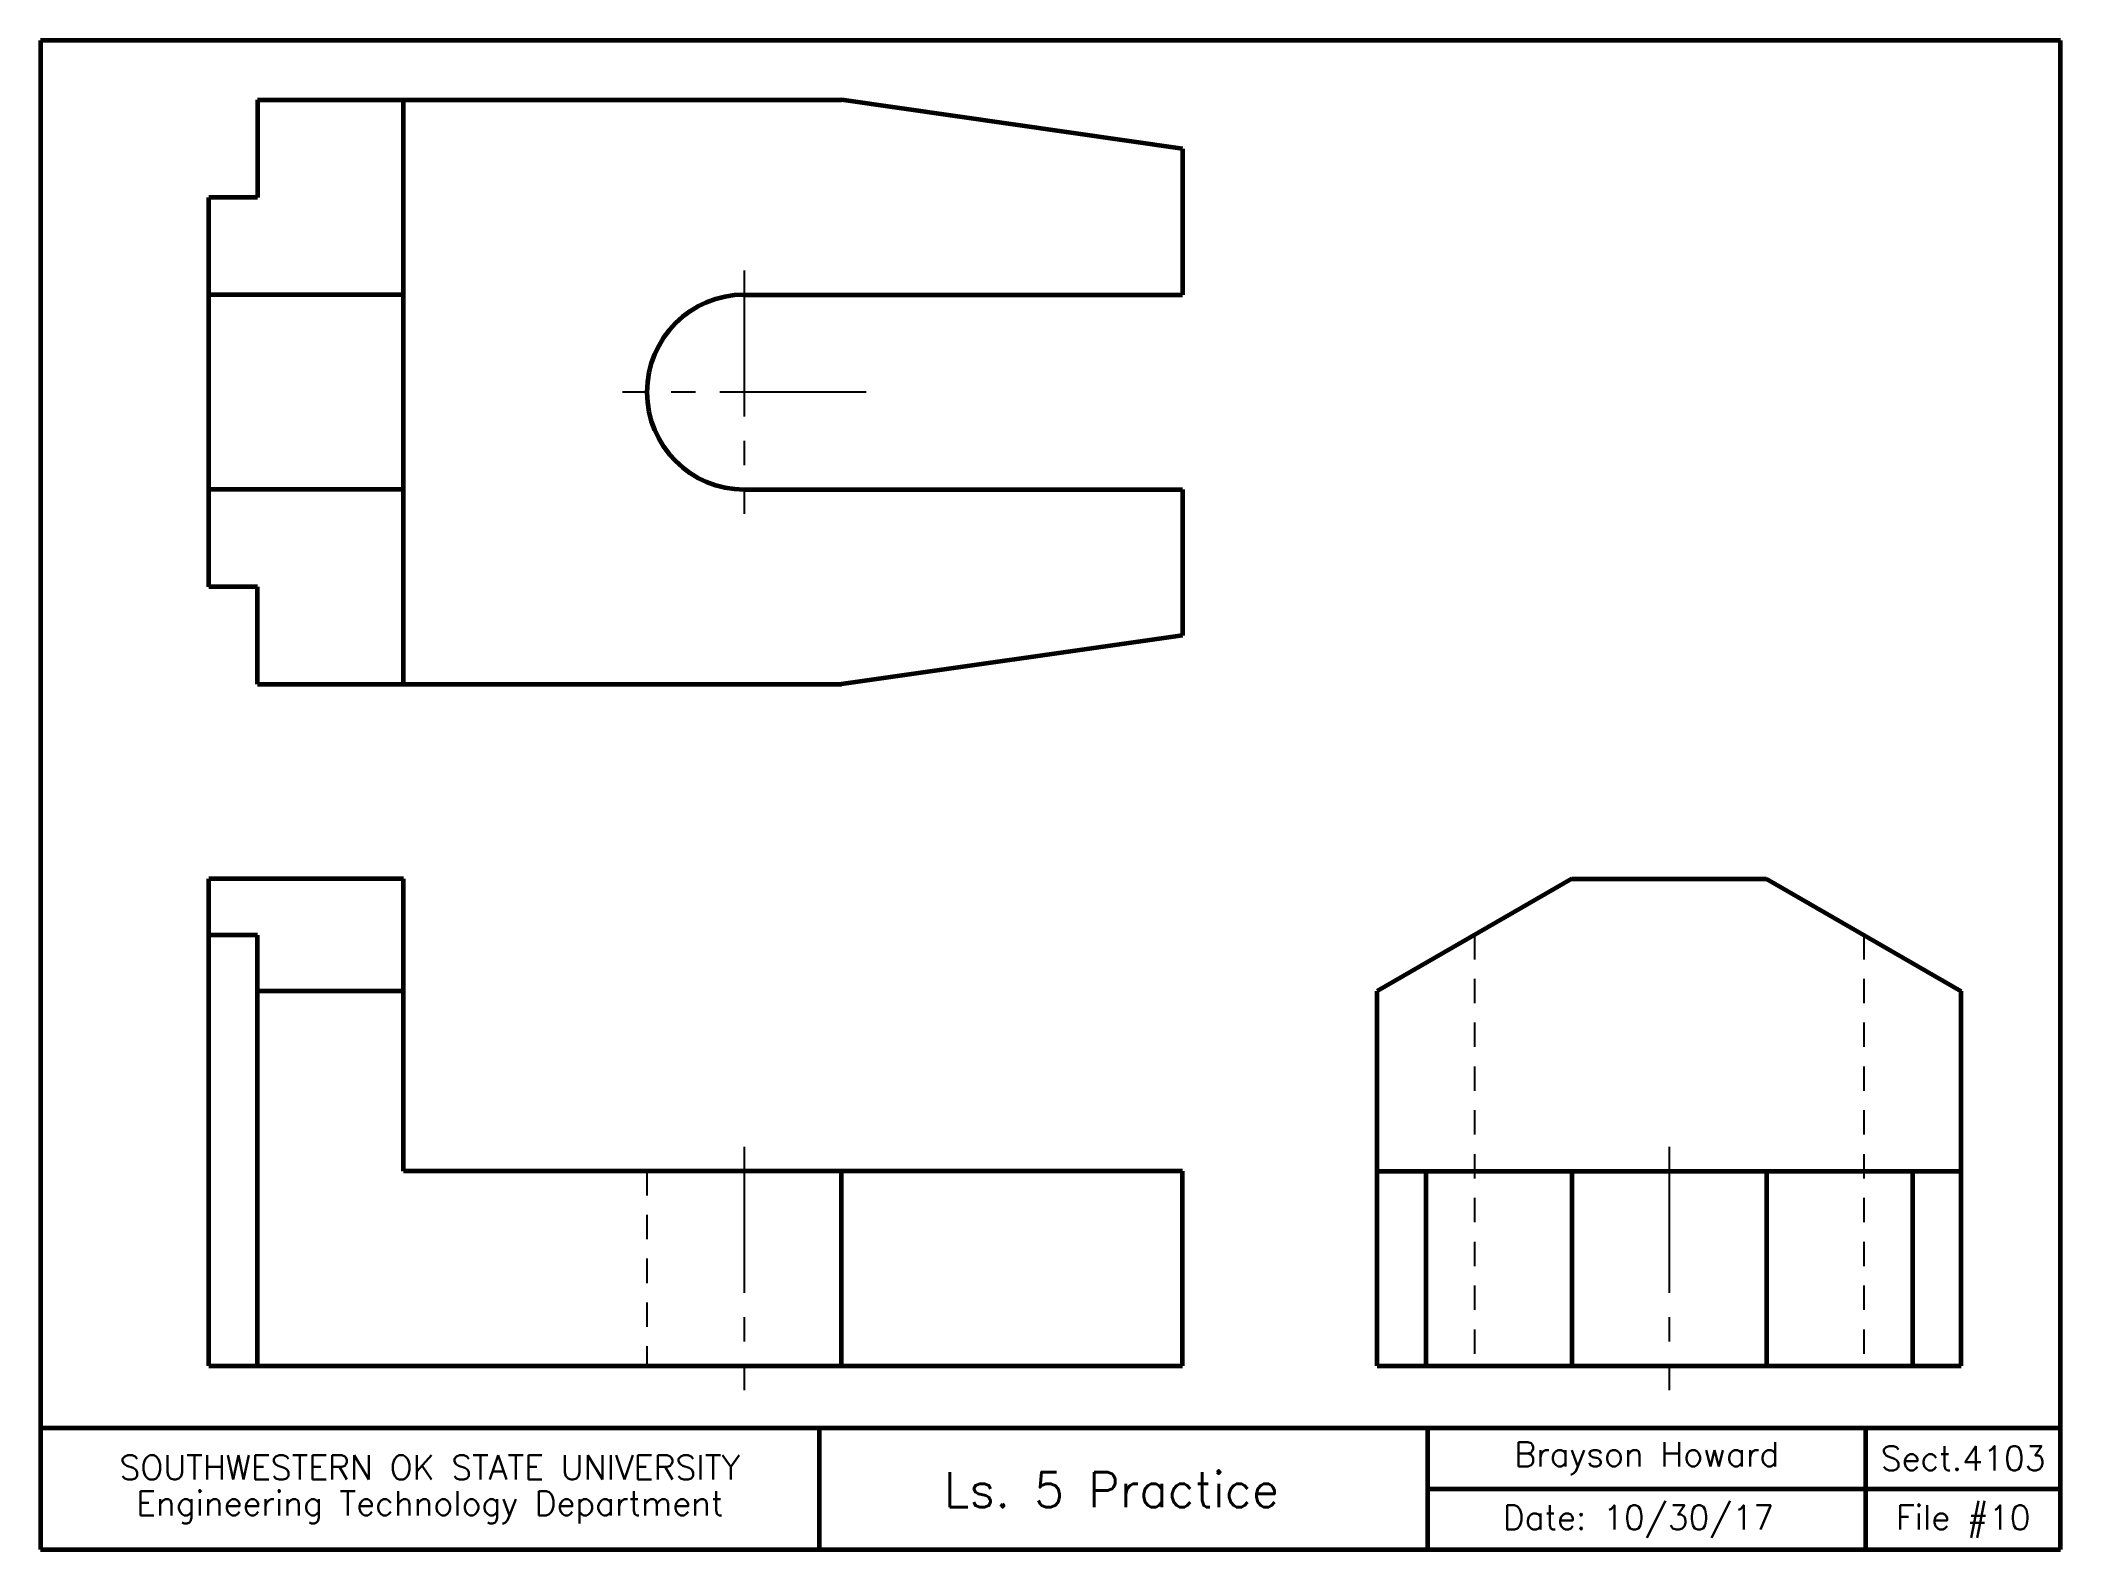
# Model space of a CAD drawing. Header units: inches. Extents: x 0 to 10.4, y 0 to 7.8.
import ezdxf
from ezdxf.enums import TextEntityAlignment as Align

# ---------------------------------------------------------------- set-up
doc = ezdxf.new("R2010")
doc.units = ezdxf.units.IN
doc.header["$MEASUREMENT"] = 0
doc.linetypes.add('CENTER2', pattern=[1.125, 0.75, -0.125, 0.125, -0.125])
doc.linetypes.add('HIDDEN2', pattern=[0.1875, 0.125, -0.0625])
doc.layers.add('Borders', color=1, linetype='Continuous', lineweight=60)
doc.layers.add('Object', color=7, linetype='Continuous', lineweight=60)
for name, color, linetype in [('Center', 5, 'CENTER2'), ('Hidden', 104, 'HIDDEN2'), ('Text', 5, 'Continuous')]:
    doc.layers.add(name, color=color, linetype=linetype)
doc.styles.add('Romans', font='romans.shx')

msp = doc.modelspace()

# ---------------------------------------------------------------- linework, layer by layer
at = {"layer": 'Borders'}
for p, q in [((10.375, 7.75), (0, 7.75)), ((0, 7.75), (0, 0)), ((10.375, 0), (10.375, 7.75)), ((0, 0.625), (10.375, 0.625)), ((4, 0.625), (4, 0)), ((7.125, 0), (7.125, 0.625)), ((9.375, 0), (9.375, 0.625)), ((7.125, 0.312), (10.375, 0.312)), ((0, 0), (10.375, 0))]:
    msp.add_line(p, q, dxfattribs=at)
at = {"layer": 'Center'}
for p, q in [((3.615, 6.569), (3.615, 5.319)), ((4.24, 5.944), (2.99, 5.944)), ((3.615, 2.069), (3.615, 0.819)), ((8.365, 2.069), (8.365, 0.819))]:
    msp.add_line(p, q, dxfattribs=at)
at = {"layer": 'Hidden'}
for p, q in [((7.365, 3.156), (7.365, 0.944)), ((9.365, 3.156), (9.365, 0.944)), ((3.115, 1.944), (3.115, 0.944))]:
    msp.add_line(p, q, dxfattribs=at)
at = {"layer": 'Object'}
for p, q in [((1.115, 7.444), (4.115, 7.444)), ((1.115, 7.444), (1.115, 6.944)), ((1.865, 4.444), (1.865, 7.444)), ((5.865, 7.194), (4.115, 7.444)), ((5.865, 7.194), (5.865, 6.444)), ((0.865, 4.944), (0.865, 6.944)), ((1.115, 6.944), (0.865, 6.944)), ((1.865, 6.444), (0.865, 6.444)), ((3.615, 6.444), (5.865, 6.444)), ((1.865, 5.444), (0.865, 5.444)), ((3.615, 5.444), (5.865, 5.444)), ((5.865, 5.444), (5.865, 4.694)), ((1.115, 4.944), (0.865, 4.944)), ((1.115, 4.444), (1.115, 4.944)), ((5.865, 4.694), (4.115, 4.444)), ((1.115, 4.444), (4.115, 4.444)), ((0.865, 0.944), (0.865, 3.444)), ((1.865, 3.444), (0.865, 3.444)), ((1.865, 1.944), (1.865, 3.444)), ((7.865, 3.444), (6.865, 2.867)), ((7.865, 3.444), (8.865, 3.444)), ((8.865, 3.444), (9.865, 2.867)), ((1.115, 3.156), (0.865, 3.156)), ((1.115, 0.944), (1.115, 3.156)), ((1.865, 2.867), (1.115, 2.867)), ((6.865, 0.944), (6.865, 2.867)), ((9.865, 0.944), (9.865, 2.867)), ((5.865, 1.944), (1.865, 1.944)), ((4.115, 0.944), (4.115, 1.944)), ((5.865, 0.944), (5.865, 1.944)), ((6.865, 1.944), (9.865, 1.944)), ((7.115, 1.944), (7.115, 0.944)), ((7.865, 1.944), (7.865, 0.944)), ((8.865, 1.944), (8.865, 0.944)), ((9.615, 1.944), (9.615, 0.944)), ((0.865, 0.944), (1.115, 0.944)), ((1.115, 0.944), (4.115, 0.944)), ((4.115, 0.944), (5.865, 0.944)), ((6.865, 0.944), (9.865, 0.944))]:
    msp.add_line(p, q, dxfattribs=at)
msp.add_arc((3.615, 5.944), 0.5, 90, 270, dxfattribs=at)

# ---------------------------------------------------------------- texts
at = {"layer": 'Text', "style": 'Romans'}
for s, height, p in [('Brayson Howard', 0.125, (8.25, 0.469)), ('Sect.4103', 0.125, (9.875, 0.469)), ('SOUTHWESTERN OK STATE UNIVERSITY', 0.125, (2, 0.422)), ('Ls. 5 Practice ', 0.18, (5.562, 0.312)), ('Engineering Technology Department', 0.125, (2, 0.22)), ('Date: 10/30/17 ', 0.125, (8.25, 0.156)), ('File #10', 0.125, (9.875, 0.156))]:
    msp.add_text(s, height=height, dxfattribs=at).set_placement(p, align=Align.MIDDLE)

doc.saveas('drawing.dxf')
